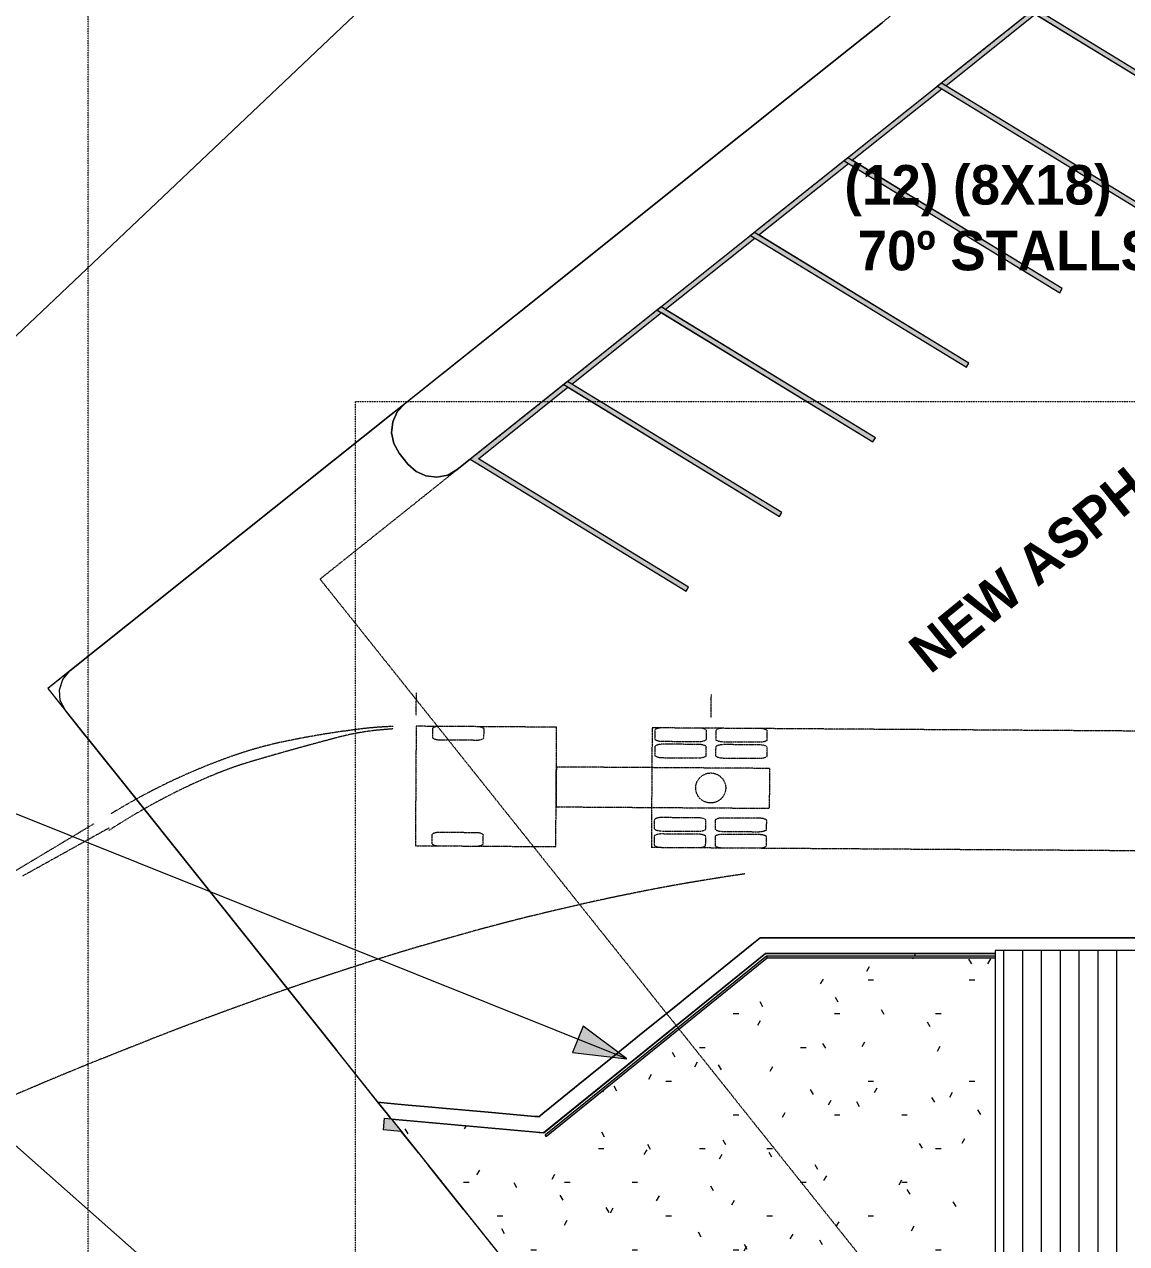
# Model space of a CAD drawing. Header units: inches. Extents: x -5728 to 15181, y 9834 to 15140.
# Drawn here: x -4407 to -3465, y 11208 to 12250 of the extents above; entities that cross this region are included whole.
import ezdxf

# ---------------------------------------------------------------- set-up
doc = ezdxf.new("R2010")
doc.units = ezdxf.units.IN
doc.header["$MEASUREMENT"] = 0
for name, pattern in [('Aligning Line 1_8_', [0.25, 0.125, -0.125]), ('Dash 1_16_', [0.125, 0.0625, -0.0625]), ('Double Dash 3_8_', [1, 0.375, -0.125, 0.125, -0.125, 0.125, -0.125])]:
    doc.linetypes.add(name, pattern=pattern)
for name, color, linetype, lineweight in [('A-FLOR', 192, 'Continuous', 9), ('A-FLOR-HRAL', 11, 'Continuous', 9), ('A-FLOR-PATT', 8, 'Continuous', 9), ('A-GENM', 5, 'Continuous', 9), ('A-ROOF', 132, 'Continuous', 9), ('A-ROOF-PATT', 132, 'Continuous', 9), ('C-PRKG', 3, 'Continuous', 9), ('C-PRKG-IDEN', 70, 'Continuous', 9), ('C-PROP-LINE', 91, 'Double Dash 3_8_', 9), ('C-TOPO', 7, 'Continuous', 9), ('G-ANNO-SYMB', 111, 'Aligning Line 1_8_', 9), ('G-ANNO-TEXT', 231, 'Continuous', 9), ('S-FNDN', 32, 'Continuous', 9)]:
    doc.layers.add(name, color=color, linetype=linetype, lineweight=lineweight)
doc.styles.add('Century Gothic_B', font='GOTHICB.TTF', dxfattribs={"height": 33.75})

# ---------------------------------------------------------------- blocks, each defined once
blk = doc.blocks.new('Railing - Lapeyre - 1 1_2_ Post-V36-SITE PLAN')
at = {"layer": 'A-FLOR-HRAL'}
blk.add_hatch(color=256, dxfattribs=at).paths.add_polyline_path([(0, -0.8), (0.6, -0.3), (0.7, 0), (-0.8, 0), (-0.6, -0.3), (-0.2, -0.7), (0, -0.8)], flags=0)
blk.add_arc((0, 0), 0.75, 180, 360, dxfattribs=at)
blk = doc.blocks.new('Railing - Railing-1341484-SITE PLAN')
at = {"layer": 'A-FLOR-HRAL'}
for points in [[(-3961.1, 11300.3), (-3772.6, 11452.6), (-3773.2, 11453.9), (-3961.9, 11301.4), (-3961.1, 11300.3)], [(-3762.6, 11452.5), (-3577.8, 11452.7), (-3577.8, 11454), (-3773.1, 11453.9), (-3772.6, 11452.5), (-3764.6, 11452.5)]]:
    blk.add_hatch(color=256, dxfattribs=at).paths.add_polyline_path(points, flags=0)
for p, q in [((-3773.1, 11454), (-3962, 11301.4)), ((-3961.1, 11300.3), (-3772.6, 11452.5)), ((-3577.8, 11454), (-3773.1, 11454)), ((-3772.6, 11452.5), (-3577.8, 11452.5)), ((-3961.1, 11300.3), (-3962, 11301.4))]:
    blk.add_line(p, q, dxfattribs=at)
blk.add_open_spline([(-3773.1, 11454), (-3773.1, 11454), (-3773.1, 11454), (-3773, 11453.8), (-3773, 11453.6), (-3772.9, 11453.5), (-3772.9, 11453.4), (-3772.9, 11453.3), (-3772.8, 11453.2), (-3772.8, 11453), (-3772.7, 11452.9), (-3772.7, 11452.7), (-3772.6, 11452.6), (-3772.6, 11452.5), (-3772.6, 11452.5), (-3772.6, 11452.5)], degree=3, knots=[0, 0, 0, 0, 0.166667, 0.25, 0.333333, 0.416667, 0.458333, 0.5, 0.541667, 0.583333, 0.666667, 0.75, 0.833333, 0.916667, 1, 1, 1, 1], dxfattribs=at)
at = {"rotation": 308.9304407069868}
blk.add_blockref('Railing - Lapeyre - 1 1_2_ Post-V36-SITE PLAN', (-3961.5, 11300.9), dxfattribs=at)
blk = doc.blocks.new('321723 - Pavement Markings - Parking - Angled - _8X18_ 70º-1523153-SITE PLAN')
at = {"layer": 'C-PRKG'}
h = blk.add_hatch(color=256, dxfattribs=at)
h.paths.add_polyline_path([(73.9, -203), (77.6, -201.6), (5.7, -4), (103.6, -4), (102.2, 0), (0, 0), (42, -115.3)], flags=0)
h.paths.add_polyline_path([(179.8, -201.6), (107.9, -4), (141.8, -103.1), (178.9, -199.4)], flags=0)
h.paths.add_polyline_path([(105, -2), (107.9, -4), (106.4, 0), (105.1, -1.8)], flags=0)
h = blk.add_hatch(color=256, dxfattribs=at)
h.paths.add_polyline_path([(107.9, -4), (105, -2), (106.4, 0)], flags=0)
h.paths.add_polyline_path([(176, -203), (179.8, -201.6), (141.8, -103.1), (107.9, -4), (205.8, -4), (204.3, 0), (102.2, 0), (167, -178)], flags=0)
h.paths.add_polyline_path([(282, -201.6), (210, -4), (244, -103.1), (281.1, -199.4)], flags=0)
h.paths.add_polyline_path([(207.2, -2), (210, -4), (208.6, 0), (207.3, -1.8)], flags=0)
h = blk.add_hatch(color=256, dxfattribs=at)
h.paths.add_polyline_path([(210, -4), (207.2, -2), (208.6, 0)], flags=0)
h.paths.add_polyline_path([(278.2, -203), (282, -201.6), (244, -103.1), (210, -4), (307.9, -4), (306.5, 0), (204.3, 0), (255.1, -139.4)], flags=0)
h.paths.add_polyline_path([(384.1, -201.6), (312.2, -4), (346.2, -103.1), (383.2, -199.4)], flags=0)
h.paths.add_polyline_path([(309.3, -2), (312.2, -4), (310.7, 0), (309.5, -1.8)], flags=0)
h = blk.add_hatch(color=256, dxfattribs=at)
h.paths.add_polyline_path([(312.2, -4), (309.3, -2), (310.7, 0)], flags=0)
h.paths.add_polyline_path([(414.4, -4), (448.3, -103.1), (485.4, -199.3), (421.4, -23.5)], flags=0)
h.paths.add_polyline_path([(412.9, 0), (411.5, -2), (414.4, -4)], flags=0)
h.paths.add_polyline_path([(408.6, 0), (408.9, -0.2), (409.3, 0)], flags=0)
h.paths.add_polyline_path([(380.4, -203), (384.1, -201.6), (346.2, -103.1), (312.2, -4), (410.1, -4), (408.6, 0), (306.5, 0), (370.5, -175.8)], flags=0)
h = blk.add_hatch(color=256, dxfattribs=at)
h.paths.add_polyline_path([(414.4, -4), (411.5, -2), (412.9, 0)], flags=0)
h.paths.add_polyline_path([(482.5, -203), (486.3, -201.6), (448.3, -103.1), (414.4, -4), (512.3, -4), (510.8, 0), (409.5, -0.1), (408.9, -0.2), (408.6, 0), (468.2, -163.6)], flags=0)
h.paths.add_polyline_path([(588.4, -201.6), (516.5, -4), (550.5, -103.1), (587.6, -199.4)], flags=0)
h.paths.add_polyline_path([(513.7, -2), (516.5, -4), (515.1, 0), (513.8, -1.8)], flags=0)
h = blk.add_hatch(color=256, dxfattribs=at)
h.paths.add_polyline_path([(516.5, -4), (513.7, -2), (515.1, 0)], flags=0)
h.paths.add_polyline_path([(584.7, -203), (588.4, -201.6), (550.5, -103.1), (516.5, -4), (614.4, -4), (613, 0), (510.8, 0), (538.3, -75.6)], flags=0)
h.paths.add_polyline_path([(690.6, -201.6), (618.7, -4), (652.6, -103.1), (689.7, -199.4)], flags=0)
h.paths.add_polyline_path([(615.8, -2), (618.7, -4), (617.2, 0), (615.9, -1.8)], flags=0)
h = blk.add_hatch(color=256, dxfattribs=at)
h.paths.add_polyline_path([(618.7, -4), (615.8, -2), (617.2, 0)], flags=0)
h.paths.add_polyline_path([(686.8, -203), (690.6, -201.6), (652.6, -103.1), (618.7, -4), (716.6, -4), (715.1, 0), (613, 0), (672.2, -162.7)], flags=0)
h.paths.add_polyline_path([(792.8, -201.6), (720.8, -4), (754.8, -103.1), (791.9, -199.4)], flags=0)
h.paths.add_polyline_path([(718, -2), (720.8, -4), (719.4, 0), (718.1, -1.8)], flags=0)
h = blk.add_hatch(color=256, dxfattribs=at)
h.paths.add_polyline_path([(720.8, -4), (718, -2), (719.4, 0)], flags=0)
h.paths.add_polyline_path([(823, -4), (857, -103.1), (894.1, -199.3), (824.5, -8.2)], flags=0)
h.paths.add_polyline_path([(821.5, 0), (820.1, -2), (823, -4)], flags=0)
h.paths.add_polyline_path([(817.3, 0), (817.5, -0.2), (818, 0)], flags=0)
h.paths.add_polyline_path([(789, -203), (792.8, -201.6), (754.8, -103.1), (720.8, -4), (818.7, -4), (817.3, 0), (715.1, 0), (779.1, -175.8)], flags=0)
h = blk.add_hatch(color=256, dxfattribs=at)
h.paths.add_polyline_path([(823, -4), (820.1, -2), (821.5, 0)], flags=0)
h.paths.add_polyline_path([(891.2, -203), (894.9, -201.6), (857, -103.1), (823, -4), (920.9, -4), (919.4, 0), (818.2, -0.1), (817.5, -0.2), (817.3, 0), (859.2, -115.1)], flags=0)
h.paths.add_polyline_path([(997.1, -201.6), (925.2, -4), (959.1, -103.1), (996.2, -199.4)], flags=0)
h.paths.add_polyline_path([(922.3, -2), (925.2, -4), (923.7, 0), (922.4, -1.8)], flags=0)
h = blk.add_hatch(color=256, dxfattribs=at)
h.paths.add_polyline_path([(925.2, -4), (922.3, -2), (923.7, 0)], flags=0)
h.paths.add_polyline_path([(993.3, -203), (997.1, -201.6), (959.1, -103.1), (925.2, -4), (1023.1, -4), (1021.6, 0), (919.4, 0), (964.6, -123.9)], flags=0)
h.paths.add_polyline_path([(1099.2, -201.6), (1027.3, -4), (1061.3, -103.1), (1098.4, -199.4)], flags=0)
h.paths.add_polyline_path([(1024.5, -2), (1027.3, -4), (1025.9, 0), (1024.6, -1.8)], flags=0)
h = blk.add_hatch(color=256, dxfattribs=at)
h.paths.add_polyline_path([(1027.3, -4), (1024.5, -2), (1025.9, 0)], flags=0)
h.paths.add_polyline_path([(1129.5, -4), (1163.4, -103.1), (1200.6, -199.3), (1160, -87.9)], flags=0)
h.paths.add_polyline_path([(1128, 0), (1126.6, -2), (1129.5, -4)], flags=0)
h.paths.add_polyline_path([(1123.8, 0), (1124, -0.2), (1124.5, 0)], flags=0)
h.paths.add_polyline_path([(1095.5, -203), (1099.2, -201.6), (1061.3, -103.1), (1027.3, -4), (1125.2, -4), (1123.8, 0), (1021.6, 0), (1063.5, -115.1)], flags=0)
h = blk.add_hatch(color=256, dxfattribs=at)
h.paths.add_polyline_path([(1129.5, -4), (1126.6, -2), (1128, 0)], flags=0)
h.paths.add_polyline_path([(1197.6, -203), (1201.4, -201.6), (1163.4, -103.1), (1129.5, -4), (1227.4, -4), (1299.8, -203), (1303.6, -201.6), (1230.2, 0), (1124.6, -0.1), (1124, -0.2), (1123.8, 0), (1177.7, -148.1)], flags=0)
for p, q in [((0, 0), (73.9, -203)), ((106.4, 0), (0, 0)), ((102.2, 0), (176, -203)), ((208.6, 0), (102.2, 0)), ((179.8, -201.6), (106.4, 0)), ((204.3, 0), (278.2, -203)), ((310.7, 0), (204.3, 0)), ((282, -201.6), (208.6, 0)), ((306.5, 0), (380.4, -203)), ((412.9, 0), (306.5, 0)), ((384.1, -201.6), (310.7, 0)), ((408.6, 0), (482.5, -203)), ((515.1, 0), (408.6, 0)), ((486.3, -201.6), (412.9, 0)), ((510.8, 0), (584.7, -203)), ((617.2, 0), (510.8, 0)), ((588.4, -201.6), (515.1, 0)), ((613, 0), (686.8, -203)), ((719.4, 0), (613, 0)), ((690.6, -201.6), (617.2, 0)), ((715.1, 0), (789, -203)), ((821.5, 0), (715.1, 0)), ((792.8, -201.6), (719.4, 0)), ((817.3, 0), (891.2, -203)), ((923.7, 0), (817.3, 0)), ((894.9, -201.6), (821.5, 0)), ((919.4, 0), (993.3, -203)), ((1025.9, 0), (919.4, 0)), ((997.1, -201.6), (923.7, 0)), ((1021.6, 0), (1095.5, -203)), ((1128, 0), (1021.6, 0)), ((1099.2, -201.6), (1025.9, 0)), ((1123.8, 0), (1197.6, -203)), ((1230.2, 0), (1123.8, 0)), ((1201.4, -201.6), (1128, 0)), ((1303.6, -201.6), (1230.2, 0)), ((77.6, -201.6), (5.7, -4)), ((5.7, -4), (103.6, -4)), ((103.6, -4), (176, -203)), ((179.8, -201.6), (107.9, -4)), ((107.9, -4), (205.8, -4)), ((205.8, -4), (278.2, -203)), ((282, -201.6), (210, -4)), ((210, -4), (307.9, -4)), ((307.9, -4), (380.4, -203)), ((384.1, -201.6), (312.2, -4)), ((312.2, -4), (410.1, -4)), ((410.1, -4), (482.5, -203)), ((486.3, -201.6), (414.4, -4)), ((414.4, -4), (512.3, -4)), ((512.3, -4), (584.7, -203)), ((588.4, -201.6), (516.5, -4)), ((516.5, -4), (614.4, -4)), ((614.4, -4), (686.8, -203)), ((690.6, -201.6), (618.7, -4)), ((618.7, -4), (716.6, -4)), ((716.6, -4), (789, -203)), ((792.8, -201.6), (720.8, -4)), ((720.8, -4), (818.7, -4)), ((818.7, -4), (891.2, -203)), ((894.9, -201.6), (823, -4)), ((823, -4), (920.9, -4)), ((920.9, -4), (993.3, -203)), ((997.1, -201.6), (925.2, -4)), ((925.2, -4), (1023.1, -4)), ((1023.1, -4), (1095.5, -203)), ((1099.2, -201.6), (1027.3, -4)), ((1027.3, -4), (1125.2, -4)), ((1125.2, -4), (1197.6, -203)), ((1201.4, -201.6), (1129.5, -4)), ((1129.5, -4), (1227.4, -4)), ((1227.4, -4), (1299.8, -203)), ((73.9, -203), (77.6, -201.6)), ((176, -203), (179.8, -201.6)), ((176, -203), (179.8, -201.6)), ((278.2, -203), (282, -201.6)), ((278.2, -203), (282, -201.6)), ((380.4, -203), (384.1, -201.6)), ((380.4, -203), (384.1, -201.6)), ((482.5, -203), (486.3, -201.6)), ((482.5, -203), (486.3, -201.6)), ((584.7, -203), (588.4, -201.6)), ((584.7, -203), (588.4, -201.6)), ((686.8, -203), (690.6, -201.6)), ((686.8, -203), (690.6, -201.6)), ((789, -203), (792.8, -201.6)), ((789, -203), (792.8, -201.6)), ((891.2, -203), (894.9, -201.6)), ((891.2, -203), (894.9, -201.6)), ((993.3, -203), (997.1, -201.6)), ((993.3, -203), (997.1, -201.6)), ((1095.5, -203), (1099.2, -201.6)), ((1095.5, -203), (1099.2, -201.6)), ((1197.6, -203), (1201.4, -201.6)), ((1197.6, -203), (1201.4, -201.6)), ((1299.8, -203), (1303.6, -201.6))]:
    blk.add_line(p, q, dxfattribs=at)
blk = doc.blocks.new('Turning Radius - Semi - 42ft axle to axle - Turning Radius - Semi - 42ft axle to axle-1546870-SITE PLAN')
at = {"layer": 'A-GENM', "linetype": 'Dash 1_16_'}
for p, q in [((-540, 792), (-540, 165.6)), ((-438, 165.6), (-438, 792)), ((-530.8, 264), (-537.8, 264)), ((-516.8, 264), (-523.9, 264)), ((-506, 266.4), (-506, 84)), ((-472, 266.4), (-506, 266.4)), ((-472, 84), (-472, 266.4)), ((-454.1, 264), (-461.2, 264)), ((-440.2, 264), (-447.2, 264)), ((-540, 257.8), (-540, 226.2)), ((-528.6, 226.2), (-528.6, 257.8)), ((-526.1, 257.8), (-526.1, 226.2)), ((-514.6, 226.2), (-514.6, 257.8)), ((-463.4, 257.8), (-463.4, 226.2)), ((-451.9, 226.2), (-451.9, 257.8)), ((-449.4, 257.8), (-449.4, 226.2)), ((-438, 226.2), (-438, 257.8)), ((-537.8, 220), (-530.8, 220)), ((-523.9, 220), (-516.8, 220)), ((-461.2, 220), (-454.1, 220)), ((-447.2, 220), (-440.2, 220)), ((-549.2, 216), (-568.7, 216)), ((-530.8, 212), (-537.8, 212)), ((-516.8, 212), (-523.9, 212)), ((-454.1, 212), (-461.2, 212)), ((-440.2, 212), (-447.2, 212)), ((-540, 205.8), (-540, 174.2)), ((-528.6, 174.2), (-528.6, 205.8)), ((-526.1, 205.8), (-526.1, 174.2)), ((-514.6, 174.2), (-514.6, 205.8)), ((-463.4, 205.8), (-463.4, 174.2)), ((-451.9, 174.2), (-451.9, 205.8)), ((-449.4, 205.8), (-449.4, 174.2)), ((-438, 174.2), (-438, 205.8)), ((-537.8, 168), (-530.8, 168)), ((-523.9, 168), (-516.8, 168)), ((-461.2, 168), (-454.1, 168)), ((-447.2, 168), (-440.2, 168)), ((-540, 165.6), (-438, 165.6)), ((-540, 84), (-540, -36)), ((-438, 84), (-540, 84)), ((-506, 84), (-472, 84)), ((-438, -36), (-438, 84)), ((-530.8, 22), (-537.8, 22)), ((-440.2, 22), (-447.2, 22)), ((-540, 15.8), (-540, -15.8)), ((-528.6, -15.8), (-528.6, 15.8)), ((-449.4, 15.8), (-449.4, -15.8)), ((-438, -15.8), (-438, 15.8)), ((-537.8, -22), (-530.8, -22)), ((-447.2, -22), (-440.2, -22)), ((-549.2, -36), (-568.7, -36)), ((-540, -36), (-438, -36)), ((-451.3, -297.8), (-409.8, -371.3)), ((-454.7, -310.9), (-422.7, -363.5)), ((-422.7, -363.5), (-402.5, -396.6))]:
    blk.add_line(p, q, dxfattribs=at)
blk.add_circle((-489, 216), 12.8, dxfattribs=at)
for centre, radius, start, end in [((-529, 258.3), 11, 150.6297, 182.5082), ((-537.9, 263.1), 0.919, 81.4433, 135.4264), ((-530.6, 263.1), 0.919, 44.5736, 98.5565), ((-539.6, 258.3), 11, 357.4914, 29.3702), ((-515, 258.3), 11, 150.6297, 182.5082), ((-524, 263.1), 0.919, 81.4433, 135.4264), ((-516.7, 263.1), 0.919, 44.5736, 98.5565), ((-525.7, 258.3), 11, 357.4914, 29.3702), ((-452.4, 258.3), 11, 150.6297, 182.5082), ((-461.3, 263.1), 0.919, 81.4433, 135.4264), ((-454, 263.1), 0.919, 44.5736, 98.5565), ((-463, 258.3), 11, 357.4914, 29.3702), ((-438.4, 258.3), 11, 150.6297, 182.5082), ((-447.4, 263.1), 0.919, 81.4433, 135.4264), ((-440.1, 263.1), 0.919, 44.5736, 98.5565), ((-449, 258.3), 11, 357.4914, 29.3702), ((1359.6, 515), 1795.7, 188.6295, 190.1351), ((-529, 225.7), 11, 177.4836, 209.3702), ((-537.9, 220.9), 0.919, 224.5736, 278.5565), ((-530.6, 220.9), 0.919, 261.4433, 315.4264), ((-539.6, 225.7), 11, 330.6297, 2.5082), ((-515, 225.7), 11, 177.4914, 209.3702), ((-524, 220.9), 0.919, 224.5736, 278.5565), ((-516.7, 220.9), 0.919, 261.4433, 315.4264), ((-525.7, 225.7), 11, 330.6297, 2.5082), ((-452.4, 225.7), 11, 177.4914, 209.3702), ((-461.3, 220.9), 0.919, 224.5736, 278.5565), ((-454, 220.9), 0.919, 261.4433, 315.4264), ((-463, 225.7), 11, 330.6297, 2.5082), ((-438.4, 225.7), 11, 177.4914, 209.3702), ((-447.4, 220.9), 0.919, 224.5736, 278.5565), ((-440.1, 220.9), 0.919, 261.4433, 315.4264), ((-449, 225.7), 11, 330.6297, 2.5082), ((-529, 206.3), 11, 150.6297, 182.5082), ((-537.9, 211.1), 0.919, 81.4433, 135.4264), ((-530.6, 211.1), 0.919, 44.5736, 98.5565), ((-539.6, 206.3), 11, 357.4914, 29.3702), ((-515, 206.3), 11, 150.6297, 182.5082), ((-524, 211.1), 0.919, 81.4433, 135.4264), ((-516.7, 211.1), 0.919, 44.5736, 98.5565), ((-525.7, 206.3), 11, 357.4914, 29.3702), ((-452.4, 206.3), 11, 150.6297, 182.5082), ((-461.3, 211.1), 0.919, 81.4433, 135.4264), ((-454, 211.1), 0.919, 44.5736, 98.5565), ((-463, 206.3), 11, 357.4914, 29.3702), ((-438.4, 206.3), 11, 150.6297, 182.5082), ((-447.4, 211.1), 0.919, 81.4433, 135.4264), ((-440.1, 211.1), 0.919, 44.5736, 98.5565), ((-449, 206.3), 11, 357.4914, 29.3702), ((1295.2, 503.5), 1730.3, 190.1351, 191.669), ((-529, 173.7), 11, 177.483, 209.3702), ((-537.9, 168.9), 0.919, 224.5736, 278.5565), ((-530.6, 168.9), 0.919, 261.4433, 315.4264), ((-539.6, 173.7), 11, 330.6297, 2.5082), ((-515, 173.7), 11, 177.4914, 209.3702), ((-524, 168.9), 0.919, 224.5736, 278.5565), ((-516.7, 168.9), 0.919, 261.4433, 315.4264), ((-525.7, 173.7), 11, 330.6297, 2.5082), ((-452.4, 173.7), 11, 177.4914, 209.3702), ((-461.3, 168.9), 0.919, 224.5736, 278.5565), ((-454, 168.9), 0.919, 261.4433, 315.4264), ((-463, 173.7), 11, 330.6297, 2.5082), ((-438.4, 173.7), 11, 177.4914, 209.3702), ((-447.4, 168.9), 0.919, 224.5736, 278.5565), ((-440.1, 168.9), 0.919, 261.4433, 315.4264), ((-449, 173.7), 11, 330.6297, 2.5082), ((1646.7, 576.1), 2089.2, 191.669, 193.011), ((1369.1, 511.9), 1804.2, 193.011, 194.4551), ((2004.6, 675.8), 2460.6, 194.4551, 195.625), ((-529, 16.3), 11, 150.6297, 182.5095), ((-537.9, 21.1), 0.919, 81.4433, 135.4264), ((-530.6, 21.1), 0.919, 44.5736, 98.5565), ((-539.6, 16.3), 11, 357.4915, 29.3702), ((-438.4, 16.3), 11, 150.6297, 182.5082), ((-447.4, 21.1), 0.919, 81.4433, 135.4264), ((-440.1, 21.1), 0.919, 44.5736, 98.5565), ((-449, 16.3), 11, 357.4915, 29.3702), ((1545.9, 547.5), 1984.2, 195.625, 196.9278), ((-529, -16.3), 11, 177.4902, 209.3702), ((-539.6, -16.3), 11, 330.6297, 2.5082), ((-438.4, -16.3), 11, 177.4915, 209.3702), ((-449, -16.3), 11, 330.6297, 2.5082), ((-537.9, -21.1), 0.919, 224.5736, 278.5565), ((-530.6, -21.1), 0.919, 261.4433, 315.4264), ((-447.4, -21.1), 0.919, 224.5736, 278.5565), ((-440.1, -21.1), 0.919, 261.4433, 315.4264), ((2448.5, 822.2), 2927.8, 196.9278, 197.9313), ((-202.1, -41.6), 337.9, 182.3927, 187.3467), ((128.5, 0.6), 668.5, 184.825, 185.7383), ((-304.4, -42.9), 233.5, 185.7383, 195.0572), ((1806.2, 614.3), 2252.6, 197.9313, 199.0752), ((215.8, 12.3), 759.2, 187.3467, 192.2411), ((1824.3, 529.7), 2437.8, 195.0572, 196.9033), ((2993.7, 1025), 3509.2, 199.0752, 199.9257), ((-180.3, -73.6), 353.9, 192.2411, 199.9834), ((2148.6, 718.6), 2610.2, 199.9257, 200.9119), ((-245.7, -99.3), 274.3, 196.9033, 202.4083), ((-5.5, -10.1), 539.9, 199.9834, 206.2505), ((-2.8, 0.8), 537.1, 202.4083, 208.0525), ((3658.8, 1295.7), 4227, 200.9119, 201.6267), ((15.1, 0.1), 562.9, 206.2505, 211.7709), ((13.8, 9.7), 555.9, 208.0525, 213.6007), ((2580.3, 868.1), 3066.7, 201.6267, 202.4658), ((4467.4, 1648.4), 5108.9, 202.4658, 203.0628), ((3114.5, 1072.4), 3638.4, 203.0628, 203.7702)]:
    blk.add_arc(centre, radius, start, end, dxfattribs=at)
blk = doc.blocks.new('Family - ___-1416994-SITE PLAN')
at = {"layer": 'C-PROP-LINE'}
for p, q in [((-933.8, 14438.2), (-4387, 11682.6)), ((-4387, 11682.6), (-3220.3, 10220.5))]:
    blk.add_line(p, q, dxfattribs=at)
blk = doc.blocks.new('Family - ___-1442676-SITE PLAN')
at = {"layer": 'C-PROP-LINE'}
for p, q in [((-924.2, 14353.7), (-4154.5, 11776)), ((-4154.5, 11776), (-2969.6, 10291.1))]:
    blk.add_line(p, q, dxfattribs=at)

msp = doc.modelspace()

# ---------------------------------------------------------------- hatches: boundary and pattern name
at = {"layer": 'A-FLOR-PATT'}
h = msp.add_hatch(dxfattribs=at)
h.set_pattern_fill('FP_4', color=256, style=0, pattern_type=2)
h.set_pattern_definition([(0, (0, 0), (115.2, 28.8), [4.752, -81.648, 4.752, -81.648, -460.8]), (0, (0, 0), (115.2, 28.8), [-172.8, 4.752, -168.048, 4.752, -81.648, -201.6]), (0, (0, 0), (115.2, 28.8), [-432, 4.752, -52.848, 4.752, -139.248]), (120, (43.2, 14.4), (-82.54153, 85.366127), [4.752, -81.648, 4.752, -81.648, -460.8]), (120, (43.2, 14.4), (-82.54153, 85.366127), [-172.8, 4.752, -168.048, 4.752, -81.648, -201.6]), (120, (43.2, 14.4), (-82.54153, 85.366127), [-432, 4.752, -52.848, 4.752, -139.248]), (240, (57.6, 72), (-32.65847, -114.166127), [4.752, -81.648, 4.752, -81.648, -460.8]), (240, (57.6, 72), (-32.65847, -114.166127), [-172.8, 4.752, -168.048, 4.752, -81.648, -201.6]), (240, (57.6, 72), (-32.65847, -114.166127), [-432, 4.752, -52.848, 4.752, -139.248])])
h.paths.add_polyline_path([(-3217.2, 10617), (-3217.2, 10639), (-3042.2, 10639), (-3042.2, 10783), (-3045.5, 10783), (-3045.5, 10794.1), (-3368.2, 10794.1), (-3368.2, 11053.9), (-3577.8, 11053.9), (-3577.8, 11452.5), (-3772.7, 11452.4), (-3961.4, 11300.1), (-3961.8, 11300.2), (-3962.2, 11300.6), (-3962.2, 11300.9), (-3961.9, 11301.5), (-3772.9, 11454), (-3577.8, 11454), (-3577.8, 11456), (-3773.8, 11456), (-3963.4, 11302.9), (-4093.3, 11314.6), (-3556.9, 10642.2), (-3555.9, 10641.6), (-3553.6, 10641.6), (-3552.2, 10639), (-3547.5, 10639), (-3547, 10638.4), (-3295.8, 10638.4), (-3229, 10620.2)], flags=0)
h.paths.add_polyline_path([(-3431.5, 10847), (-3457.5, 10847), (-3457.5, 10919), (-3397.5, 10919), (-3397.5, 10847), (-3427.5, 10847)], flags=0)
h.paths.add_polyline_path([(-3427.5, 10937), (-3457.5, 10937), (-3457.5, 11009), (-3397.5, 11009), (-3397.5, 10937), (-3422, 10937)], flags=0)
at = {"layer": 'A-ROOF-PATT'}
h = msp.add_hatch(dxfattribs=at)
h.set_pattern_fill('FP_3', color=256, style=0, pattern_type=2)
h.set_pattern_definition([(90, (0, 12.083), (-16.082, 1e-15), [])])
h.paths.add_polyline_path([(-1651.1, 10783), (-1585.5, 10783), (-1585.5, 11770.6), (-3105.5, 11770.6), (-3105.5, 11458.8), (-3577.8, 11458.8), (-3577.8, 11053.9), (-3368.2, 11053.9), (-3368.2, 10794.1), (-3045.5, 10794.1), (-3045.5, 10783), (-1741.9, 10783)], flags=0)
h.paths.add_polyline_path([(-1764.6, 11068.1), (-1799.2, 11068.1), (-1799.2, 11113.9), (-1739.8, 11113.9), (-1739.8, 11068.1), (-1741.9, 11068.1)], flags=0)
h.paths.add_polyline_path([(-1799.2, 11221.9), (-1799.2, 11267.7), (-1739.8, 11267.7), (-1739.8, 11221.9), (-1787.3, 11221.9)], flags=0)
h.paths.add_polyline_path([(-1764.6, 11375.7), (-1799.2, 11375.7), (-1799.2, 11421.5), (-1739.8, 11421.5), (-1739.8, 11375.7), (-1741.9, 11375.7)], flags=0)
at = {"layer": 'G-ANNO-TEXT', "lineweight": 20}
msp.add_hatch(color=167, dxfattribs=at).paths.add_polyline_path([(-3892.5, 11366.3), (-3929.8, 11394.2), (-3938.7, 11371.8)], flags=0)
at = {"layer": 'S-FNDN'}
for points in [[(-3785.6, 11446.5), (-3773.8, 11456), (-3577.8, 11456), (-3577.8, 11456.5), (-3774, 11456.5), (-3786.4, 11446.5), (-3785.7, 11446.5)], [(-3962.9, 11303.3), (-3785.7, 11446.5), (-3786.4, 11446.5), (-3963.4, 11303.4)], [(-3963.4, 11302.9), (-3962.9, 11303.3), (-4099.8, 11315.6), (-4100.7, 11305.7), (-4085.1, 11304.3), (-4093.3, 11314.6), (-3963.6, 11302.9)]]:
    msp.add_hatch(color=254, dxfattribs=at).paths.add_polyline_path(points, flags=0)

# ---------------------------------------------------------------- linework, layer by layer
at = {"layer": 'A-FLOR'}
for p, q in [((-3773.8, 11456), (-3963.4, 11302.9)), ((-3577.8, 11456), (-3773.8, 11456)), ((-3963.4, 11302.9), (-4093.3, 11314.6)), ((-4093.3, 11314.6), (-3553.8, 10638.5))]:
    msp.add_line(p, q, dxfattribs=at)
at = {"layer": 'A-ROOF'}
for p, q in [((-3105.5, 11458.8), (-3577.8, 11458.8)), ((-3577.8, 11458.8), (-3577.8, 11053.9))]:
    msp.add_line(p, q, dxfattribs=at)
at = {"layer": 'C-TOPO'}
for p, q in [((-4466.7, 11934), (-4070.6, 12309.4)), ((-4070.6, 12309.4), (-4466.7, 11934)), ((-3674.4, 12251.2), (-3689.1, 12239.5)), ((-3689.1, 12239.5), (-3674.4, 12251.2)), ((-3689.1, 12239.5), (-3731, 12206.1)), ((-3731, 12206.1), (-3689.1, 12239.5)), ((-3731, 12206.1), (-3768.5, 12176.2)), ((-3768.5, 12176.2), (-3731, 12206.1)), ((-3768.5, 12176.2), (-3785.8, 12162.4)), ((-3785.8, 12162.4), (-3768.5, 12176.2)), ((-3785.8, 12162.4), (-3800.6, 12150.6)), ((-3800.6, 12150.6), (-3785.8, 12162.4)), ((-3800.6, 12150.6), (-3943.3, 12036.6)), ((-3943.3, 12036.6), (-3800.6, 12150.6)), ((-4093.7, 11916.7), (-3943.3, 12036.6)), ((-3943.3, 12036.6), (-4082.2, 11925.8)), ((-4082.2, 11925.8), (-4093.7, 11916.7)), ((-4082.2, 11925.8), (-4088.5, 11918.9)), ((-4088.5, 11918.9), (-4082.2, 11925.8)), ((-4368.3, 11697.6), (-4093.7, 11916.7)), ((-4093.7, 11916.7), (-4368.3, 11697.6)), ((-4088.5, 11918.9), (-4092.4, 11910.4)), ((-4092.4, 11910.4), (-4088.5, 11918.9)), ((-4092.4, 11910.4), (-4093.4, 11901)), ((-4093.4, 11901), (-4092.4, 11910.4)), ((-4093.4, 11901), (-4091.6, 11891.8)), ((-4091.6, 11891.8), (-4093.4, 11901)), ((-4091.6, 11891.8), (-4086.9, 11883.7)), ((-4086.9, 11883.7), (-4091.6, 11891.8)), ((-4086.9, 11883.7), (-4079.4, 11874.3)), ((-4079.4, 11874.3), (-4086.9, 11883.7)), ((-4079.4, 11874.3), (-4072.5, 11868)), ((-4072.5, 11868), (-4079.4, 11874.3)), ((-4037.3, 11869.6), (-4026.2, 11878.4)), ((-4026.2, 11878.4), (-4037.3, 11869.6)), ((-4072.5, 11868), (-4067.9, 11865.9)), ((-4067.9, 11865.9), (-4072.5, 11868)), ((-4067.9, 11865.9), (-4064, 11864.1)), ((-4064, 11864.1), (-4067.9, 11865.9)), ((-4064, 11864.1), (-4054.6, 11863.1)), ((-4054.6, 11863.1), (-4064, 11864.1)), ((-4054.6, 11863.1), (-4045.4, 11864.9)), ((-4045.4, 11864.9), (-4054.6, 11863.1)), ((-4045.4, 11864.9), (-4037.3, 11869.6)), ((-4037.3, 11869.6), (-4045.4, 11864.9)), ((-4368.3, 11697.6), (-4387, 11682.6)), ((-4374.3, 11690.4), (-4368.3, 11697.6)), ((-4377.1, 11681.5), (-4374.3, 11690.4)), ((-4387, 11682.6), (-4377.1, 11670.2)), ((-4376.4, 11672.2), (-4377.1, 11681.5)), ((-4377.1, 11670.2), (-4356, 11643.7)), ((-4372.1, 11663.8), (-4376.4, 11672.2)), ((-4356, 11643.7), (-4372.1, 11663.8)), ((-4350.8, 11637.2), (-4356, 11643.7)), ((-4356, 11643.7), (-4350.8, 11637.2)), ((-4340.6, 11624.4), (-4350.8, 11637.2)), ((-4350.8, 11637.2), (-4340.6, 11624.4)), ((-4321.1, 11600), (-4340.6, 11624.4)), ((-4340.6, 11624.4), (-4321.1, 11600)), ((-4140.2, 11373.3), (-4321.1, 11600)), ((-4321.1, 11600), (-4140.2, 11373.3)), ((-3778.6, 11469.5), (-3785.7, 11463.8)), ((-3785.7, 11463.8), (-3778.6, 11469.5)), ((-3492.6, 11469.5), (-3778.6, 11469.5)), ((-3778.6, 11469.5), (-3492.6, 11469.5)), ((-3491.7, 11469.5), (-3492.6, 11469.5)), ((-3492.6, 11469.5), (-3491.7, 11469.5)), ((-3489.5, 11469.5), (-3491.7, 11469.5)), ((-3491.7, 11469.5), (-3489.5, 11469.5)), ((-3488.2, 11469.5), (-3489.5, 11469.5)), ((-3489.5, 11469.5), (-3488.2, 11469.5)), ((-3212.5, 11469.5), (-3488.2, 11469.5)), ((-3488.2, 11469.5), (-3212.5, 11469.5)), ((-3785.7, 11463.8), (-3844, 11416.7)), ((-3844, 11416.7), (-3785.7, 11463.8)), ((-3846.3, 11414.8), (-3876.9, 11390.1)), ((-3876.9, 11390.1), (-3846.3, 11414.8)), ((-3845.9, 11415.1), (-3846.3, 11414.8)), ((-3846.3, 11414.8), (-3845.9, 11415.1)), ((-3844, 11416.7), (-3845.9, 11415.1)), ((-3845.9, 11415.1), (-3844, 11416.7)), ((-3876.9, 11390.1), (-3904.7, 11367.6)), ((-3904.7, 11367.6), (-3876.9, 11390.1)), ((-4103, 11326.7), (-4140.2, 11373.3)), ((-4105, 11329.2), (-4140.2, 11373.3)), ((-3904.7, 11367.6), (-3934, 11344)), ((-3934, 11344), (-3904.7, 11367.6)), ((-3937, 11341.5), (-3964.2, 11319.6)), ((-3964.2, 11319.6), (-3937, 11341.5)), ((-3934, 11344), (-3937, 11341.5)), ((-3937, 11341.5), (-3934, 11344)), ((-4097.3, 11328.5), (-4105, 11329.2)), ((-4105, 11329.2), (-4103, 11326.7)), ((-4105, 11329.2), (-4097.3, 11328.5)), ((-4103, 11326.7), (-4096.8, 11318.9)), ((-4096.8, 11318.9), (-4103, 11326.7)), ((-4079.2, 11326.8), (-4097.3, 11328.5)), ((-4097.3, 11328.5), (-4079.2, 11326.8)), ((-4062, 11325.3), (-4079.2, 11326.8)), ((-4079.2, 11326.8), (-4062, 11325.3)), ((-4049.9, 11324.2), (-4062, 11325.3)), ((-4062, 11325.3), (-4049.9, 11324.2)), ((-4011, 11320.7), (-4049.9, 11324.2)), ((-4049.9, 11324.2), (-4011, 11320.7)), ((-3971.1, 11317.1), (-4011, 11320.7)), ((-4011, 11320.7), (-3971.1, 11317.1)), ((-4096.8, 11318.9), (-4094.5, 11316)), ((-4094.5, 11316), (-4096.8, 11318.9)), ((-4094.5, 11316), (-4093.8, 11315.1)), ((-4093.8, 11315.1), (-4094.5, 11316)), ((-3968.2, 11316.9), (-3971.1, 11317.1)), ((-3971.1, 11317.1), (-3968.2, 11316.9)), ((-3967.7, 11316.8), (-3968.2, 11316.9)), ((-3968.2, 11316.9), (-3967.7, 11316.8)), ((-3964.2, 11319.6), (-3967.7, 11316.8)), ((-3967.7, 11316.8), (-3964.2, 11319.6)), ((-4070.5, 11285.9), (-4085.1, 11304.3)), ((-4031.8, 11237.4), (-4061.8, 11275.1))]:
    msp.add_line(p, q, dxfattribs=at)
at = {"layer": 'G-ANNO-SYMB'}
for p, q in [((-4352.7, 10111.6), (-4352.7, 12676.1)), ((-4124.1, 10265.7), (-4124.1, 11927.3)), ((-1448.5, 11927.3), (-4124.1, 11927.3))]:
    msp.add_line(p, q, dxfattribs=at)
at = {"layer": 'G-ANNO-TEXT', "color": 167, "lineweight": 20}
for p, q in [((-3675.5, 10639.9), (-5003.1, 11811.4)), ((-3892.5, 11366.3), (-5003.1, 11811.4)), ((-3929.8, 11394.2), (-3938.7, 11371.8)), ((-3892.5, 11366.3), (-3929.8, 11394.2)), ((-3938.7, 11371.8), (-3892.5, 11366.3))]:
    msp.add_line(p, q, dxfattribs=at)
at = {"layer": 'S-FNDN'}
for p, q in [((-3963.6, 11303.4), (-3774, 11456.5)), ((-3774, 11456.5), (-3577.8, 11456.5)), ((-4099.8, 11315.6), (-4100.7, 11305.7)), ((-4099.8, 11315.6), (-3963.6, 11303.4)), ((-4085.1, 11304.3), (-4100.7, 11305.7))]:
    msp.add_line(p, q, dxfattribs=at)

# ---------------------------------------------------------------- block references
at = {"layer": 'A-FLOR-HRAL'}
msp.add_blockref('Railing - Railing-1341484-SITE PLAN', (0, 0), dxfattribs=at)
at = {"layer": 'A-GENM', "rotation": 269.6166508328054}
msp.add_blockref('Turning Radius - Semi - 42ft axle to axle - Turning Radius - Semi - 42ft axle to axle-1546870-SITE PLAN', (-4040, 11110.1), dxfattribs=at)
at = {"layer": 'C-PRKG', "rotation": 38.58861115555555}
msp.add_blockref('321723 - Pavement Markings - Parking - Angled - _8X18_ 70º-1523153-SITE PLAN', (-4026.2, 11878.4), dxfattribs=at)
at = {"layer": 'C-PROP-LINE'}
for name in ['Family - ___-1416994-SITE PLAN', 'Family - ___-1442676-SITE PLAN']:
    msp.add_blockref(name, (0, 0), dxfattribs=at)

# ---------------------------------------------------------------- texts
at = {"layer": 'C-PRKG-IDEN', "char_height": 33.75, "attachment_point": 1, "style": 'Century Gothic_B'}
for s, insert, width in [('(12) (8X18)', (-3706.5, 12129.7), 306.787), ('70º STALLS', (-3695.2, 12073.5), 280.654)]:
    msp.add_mtext(s, dxfattribs=dict(at, insert=insert, width=width))
at = {"layer": 'G-ANNO-TEXT', "color": 147, "lineweight": 20, "insert": (-3654.5, 11720.4), "char_height": 33.75, "width": 621.529, "attachment_point": 1, "rotation": 39.1265, "style": 'Century Gothic_B'}
msp.add_mtext('NEW ASPHALT PAVING', dxfattribs=at)

doc.saveas('drawing.dxf')
